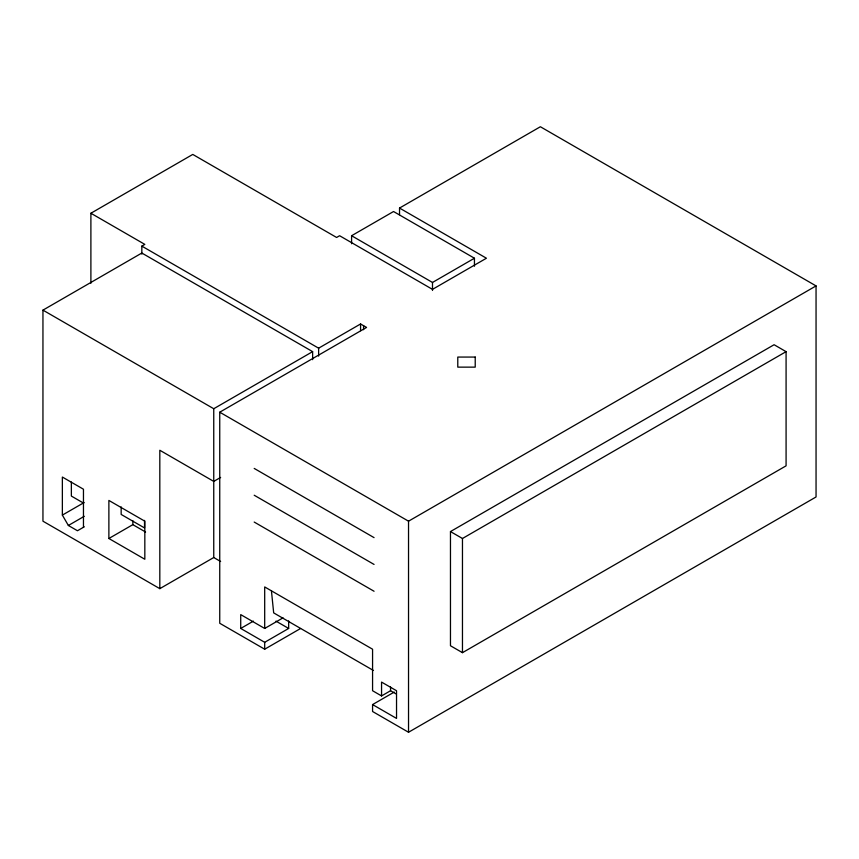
<?xml version="1.0" encoding="UTF-8"?>
<svg xmlns="http://www.w3.org/2000/svg" width="859" height="859" viewBox="0 0 859 859"><rect width="100%" height="100%" fill="white"/><g stroke="black" fill="none" stroke-linecap="round" stroke-linejoin="round"><path stroke-width="1.29" d="M90.893 283.266L90.893 213.247L192.77 154.427L336.61 237.471L339.606 235.731L432.496 289.365L486.43 258.226L399.532 208.061L399.532 214.675M141.832 254.135L141.832 246.114L144.827 244.385L90.893 213.247M220.634 561.496L213.751 557.523L159.817 588.662L42.95 521.188L42.95 310.131L141.832 253.04L312.633 351.642L312.633 359.663M351.589 243.752L351.589 235.731L393.54 211.518L474.447 258.226L474.447 266.236M399.532 208.061L540.375 126.745L816.05 285.907L816.05 496.974L408.53 732.255L372.57 711.499L372.57 704.573L394.227 692.075M42.95 310.131L213.751 408.734L312.633 351.642M141.832 246.114L318.625 348.185L360.576 323.972L366.578 327.429L219.743 412.202L219.743 623.269L264.69 649.211L300.575 628.498M351.589 235.731L432.496 282.45L474.447 258.226M84.289 526.803L77.471 530.744L68.366 525.483L62.363 515.099L84.15 502.526M68.366 525.483L84.268 516.302M108.878 538.496L144.827 559.252L144.827 521.188L108.878 500.432L108.878 538.496L132.844 524.656L145.6 532.022M220.634 477.421L213.751 481.405L159.817 450.256L159.817 588.662M219.743 412.202L408.53 521.188L816.05 285.907M283.041 617.857L264.69 628.455L240.724 614.615L240.724 628.455L253.394 621.132M450.47 531.571L774.099 344.727L786.082 351.653L786.082 465.836L462.464 652.668L450.47 645.753L450.47 531.571L462.464 538.486L786.082 351.653M240.724 628.455L264.69 642.296L288.667 628.455L288.667 620.907M264.69 628.455L264.69 586.933L372.57 649.211L372.57 690.733L381.557 695.93L390.544 690.733L395.935 693.847M254.2 468.423L374.062 537.627M254.2 495.235L374.062 564.438M254.2 522.057L374.062 591.26M83.57 503.127L71.361 496.072L71.361 482.049M373.44 670.471L273.677 612.886L271.465 591.142M275.986 621.132L288.667 628.455M372.57 704.573L396.536 718.414L396.536 690.733L381.557 682.089L381.557 695.93M462.464 538.486L462.464 652.668M432.496 282.45L432.496 290.46M408.53 521.188L408.53 732.255M390.544 686.964L390.544 690.733M363.572 325.701L363.572 329.706M360.576 323.972L360.576 330.651M318.625 348.185L318.625 356.109M264.69 642.296L264.69 649.211M213.751 408.734L213.751 557.523M144.527 520.393L144.527 527.941L121.162 514.444L121.162 506.896M132.844 520.715L132.844 524.656M83.463 527.286L83.463 489.222L62.363 477.046L62.363 515.099M475.22 357.065L457.783 357.065L457.783 367.137L475.22 367.137L475.22 357.065"/></g></svg>
